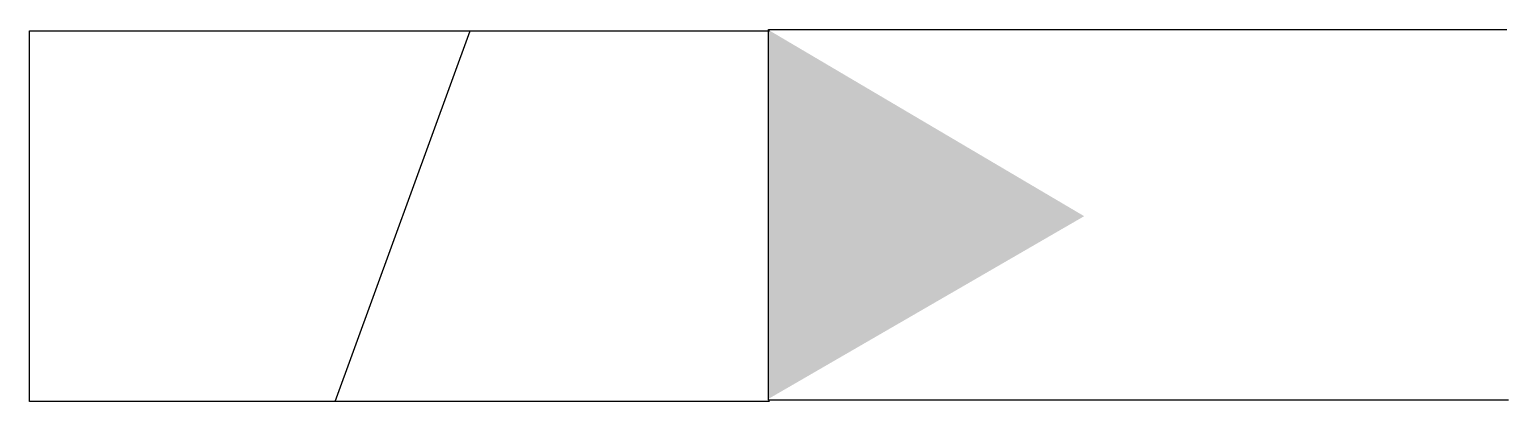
# Model space of a CAD drawing. Extents: x 905.4 to 925.3, y 429.9 to 434.9.
import ezdxf

# ---------------------------------------------------------------- set-up
doc = ezdxf.new("R2010")
doc.units = 0
doc.header["$LTSCALE"] = 5
doc.header["$MEASUREMENT"] = 0
doc.layers.add('11', color=1, linetype='CONTINUOUS')
doc.layers.add('12', color=2, linetype='CONTINUOUS')

msp = doc.modelspace()

# ---------------------------------------------------------------- linework, layer by layer
at = {"layer": '11'}
for p, q in [((905.364, 429.879), (905.364, 434.879)), ((905.364, 434.879), (915.364, 434.879)), ((909.495, 429.879), (911.315, 434.879)), ((915.347, 434.895), (925.327, 434.895)), ((915.347, 429.895), (915.347, 434.895)), ((915.364, 429.879), (905.364, 429.879)), ((925.347, 429.895), (915.347, 429.895))]:
    msp.add_line(p, q, dxfattribs=at)
at = {"layer": '12'}
msp.add_solid([(915.344, 429.911), (919.614, 432.378), (915.344, 434.893)], dxfattribs=at)

doc.saveas('drawing.dxf')
